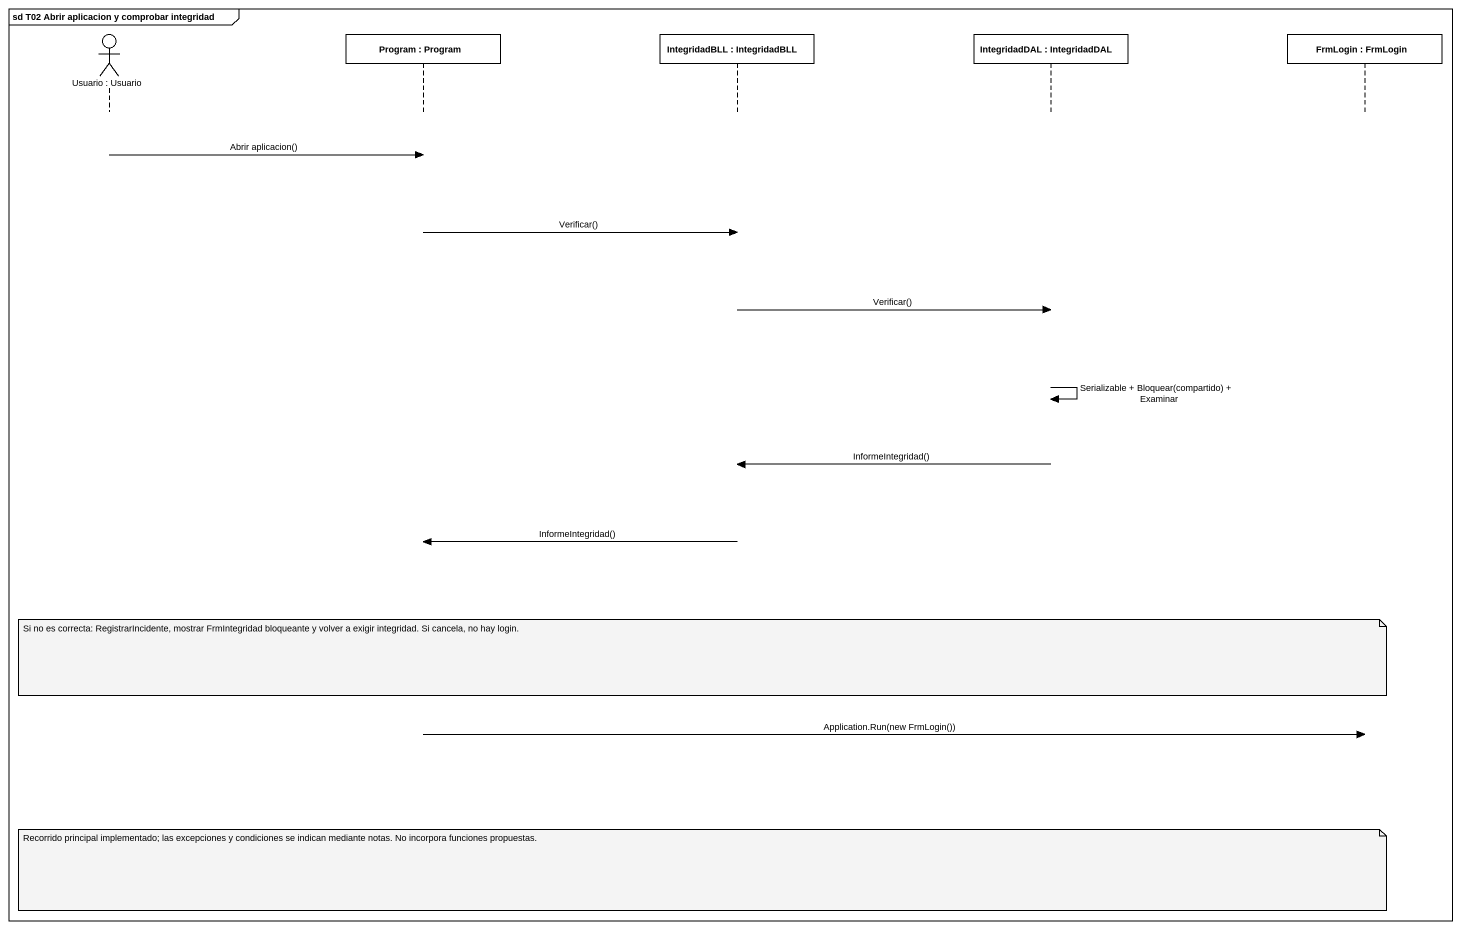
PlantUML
@startuml
mainframe sd T02 Abrir aplicacion y comprobar integridad
hide footbox
actor "Usuario : Usuario" as Usuario #FFFFFF
participant "Program : Program" as Program #FFFFFF
participant "IntegridadBLL : IntegridadBLL" as IntegridadBLL #FFFFFF
participant "IntegridadDAL : IntegridadDAL" as IntegridadDAL #FFFFFF
participant "FrmLogin : FrmLogin" as FrmLogin #FFFFFF

Usuario -> Program : Abrir aplicacion()
Program -> IntegridadBLL : Verificar()
IntegridadBLL -> IntegridadDAL : Verificar()
IntegridadDAL -> IntegridadDAL : Serializable + Bloquear(compartido) + Examinar
IntegridadDAL -> IntegridadBLL : InformeIntegridad()
IntegridadBLL -> Program : InformeIntegridad()
note over IntegridadBLL : Si no es correcta: RegistrarIncidente, mostrar FrmIntegridad bloqueante y volver a exigir integridad. Si cancela, no hay login.
Program -> FrmLogin : Application.Run(new FrmLogin())
note over IntegridadBLL : Recorrido principal implementado; las excepciones y condiciones se indican mediante notas. No incorpora funciones propuestas.
@enduml
